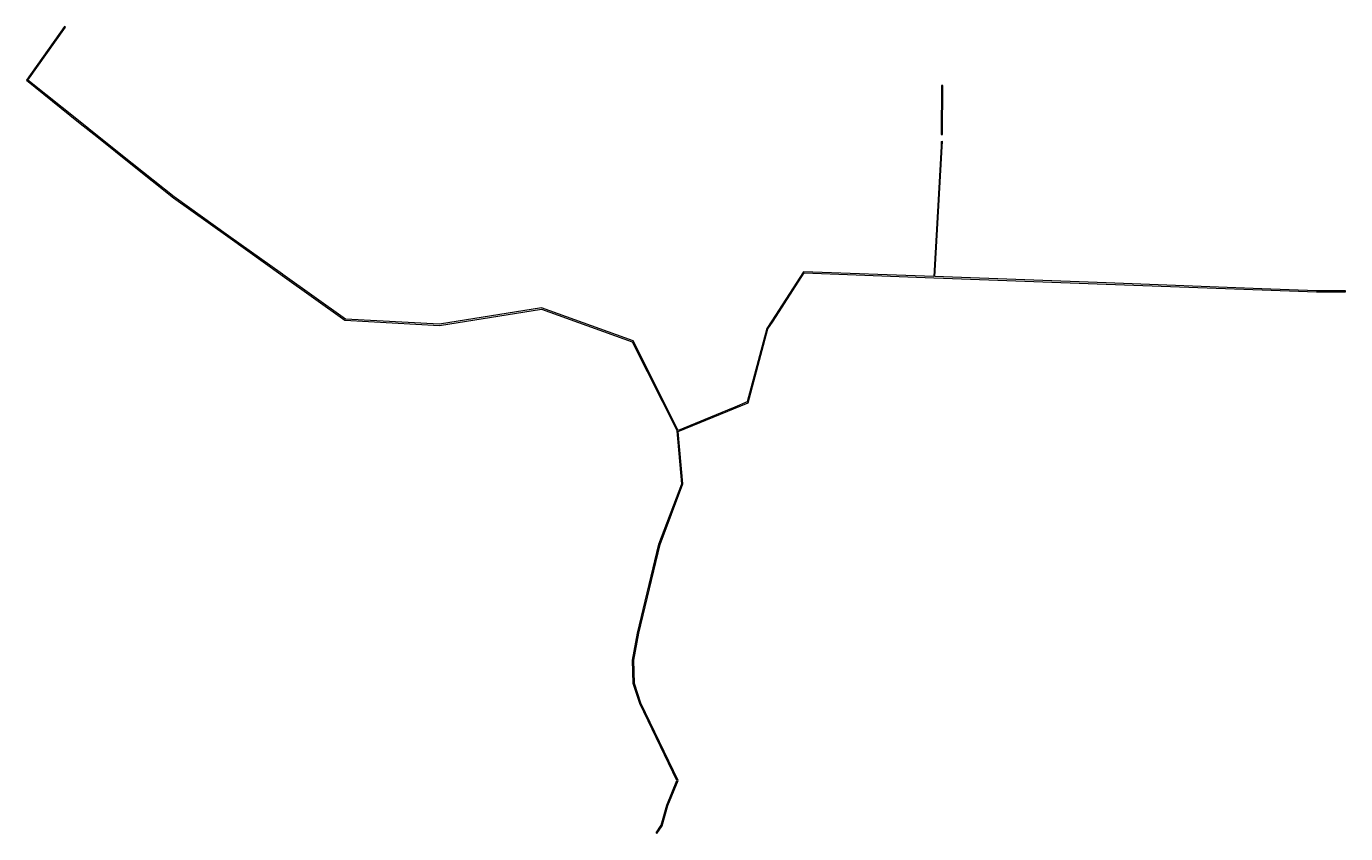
# Model space of a CAD drawing. Extents: x 531069 to 532056, y 1867464 to 1868068.
import ezdxf

# ---------------------------------------------------------------- set-up
doc = ezdxf.new("R2010")
doc.units = 0
doc.layers.add('Level 30', color=7, linetype='Continuous')

msp = doc.modelspace()

# ---------------------------------------------------------------- linework, layer by layer
at = {"layer": 'Level 30'}
for p, q in [((531097.6495, 1868067.6719), (531069.037, 1868027.355)), ((531097.6495, 1868067.6719), (531069.037, 1868027.355)), ((531070.1946, 1868027.5174), (531098.3427, 1868067.1799)), ((531070.1946, 1868027.5174), (531098.3427, 1868067.1799)), ((531098.3427, 1868067.1799), (531097.6495, 1868067.6719)), ((531098.3427, 1868067.1799), (531097.6495, 1868067.6719)), ((531069.037, 1868027.355), (531108.0795, 1867996.1191)), ((531069.037, 1868027.355), (531108.0795, 1867996.1191)), ((531109.2371, 1867996.2815), (531070.1946, 1868027.5174)), ((531109.2371, 1867996.2815), (531070.1946, 1868027.5174)), ((531753.715, 1868023.5095), (531753.4865, 1867986.7355)), ((531754.565, 1868023.5042), (531753.715, 1868023.5095)), ((531754.3376, 1867986.8981), (531754.565, 1868023.5042)), ((531108.0795, 1867996.1191), (531122.9906, 1867984.1895)), ((531108.0795, 1867996.1191), (531122.9906, 1867984.1895)), ((531123.5572, 1867984.8247), (531109.2371, 1867996.2815)), ((531123.5572, 1867984.8247), (531109.2371, 1867996.2815)), ((531753.4865, 1867986.7355), (531754.3376, 1867986.8981)), ((531122.9906, 1867984.1895), (531147.122, 1867964.8831)), ((531122.9906, 1867984.1895), (531147.122, 1867964.8831)), ((531148.2796, 1867965.0456), (531123.5572, 1867984.8247)), ((531148.2796, 1867965.0456), (531123.5572, 1867984.8247)), ((531753.4306, 1867977.7266), (531747.929, 1867880.4488)), ((531753.4306, 1867977.7266), (531747.929, 1867880.4488)), ((531748.7786, 1867880.4174), (531754.2804, 1867977.6999)), ((531753.4528, 1867981.3032), (531753.4306, 1867977.7266)), ((531753.4528, 1867981.3032), (531753.4306, 1867977.7266)), ((531753.4549, 1867981.6389), (531753.4528, 1867981.3032)), ((531753.4549, 1867981.6389), (531753.4528, 1867981.3032)), ((531753.4549, 1867981.6389), (531754.3059, 1867981.8016)), ((531754.2804, 1867977.6999), (531754.3038, 1867981.4602)), ((531754.3038, 1867981.4602), (531754.3059, 1867981.8016)), ((531147.122, 1867964.8831), (531179.0122, 1867939.3694)), ((531147.122, 1867964.8831), (531179.0122, 1867939.3694)), ((531179.5248, 1867940.0479), (531148.2796, 1867965.0456)), ((531179.5248, 1867940.0479), (531148.2796, 1867965.0456)), ((531179.0122, 1867939.3694), (531219.7274, 1867910.3474)), ((531179.0122, 1867939.3694), (531219.7274, 1867910.3474)), ((531220.2399, 1867911.0258), (531179.5248, 1867940.0479)), ((531220.2399, 1867911.0258), (531179.5248, 1867940.0479)), ((531219.7274, 1867910.3474), (531259.488, 1867882.0057)), ((531219.7274, 1867910.3474), (531259.488, 1867882.0057)), ((531260.6201, 1867882.2425), (531220.2399, 1867911.0258)), ((531260.6201, 1867882.2425), (531220.2399, 1867911.0258)), ((531259.488, 1867882.0057), (531260.4425, 1867881.3253)), ((531259.488, 1867882.0057), (531260.4425, 1867881.3253)), ((531260.4425, 1867881.3253), (531307.3954, 1867847.8569)), ((531260.4425, 1867881.3253), (531307.3954, 1867847.8569)), ((531260.9551, 1867882.0038), (531260.6201, 1867882.2425)), ((531260.9551, 1867882.0038), (531260.6201, 1867882.2425)), ((531307.6885, 1867848.6918), (531260.9551, 1867882.0038)), ((531307.6885, 1867848.6918), (531260.9551, 1867882.0038)), ((531623.778214, 1867841.267587), (531650.942314, 1867883.182383)), ((531650.4915, 1867884.0496), (531626.7085, 1867847.3519)), ((531650.4915, 1867884.0496), (531626.7085, 1867847.3519)), ((531627.6403, 1867847.2269), (531650.9423, 1867883.1824)), ((531747.929, 1867880.4488), (531650.4915, 1867884.0496)), ((531747.929, 1867880.4488), (531650.4915, 1867884.0496)), ((531650.9423, 1867883.1824), (531747.8976, 1867879.5993)), ((531650.942314, 1867883.182383), (531747.897606, 1867879.599344)), ((531747.8976, 1867879.5993), (531755.1632, 1867879.3308)), ((531755.1633, 1867880.1814), (531748.7786, 1867880.4174)), ((531755.1632, 1867879.3308), (531876.8315, 1867874.8345)), ((531876.8229, 1867875.6854), (531755.1633, 1867880.1814)), ((531993.4206, 1867871.3765), (531876.8229, 1867875.6854)), ((531876.8315, 1867874.8345), (531993.5555, 1867870.5209)), ((532034.1933, 1867869.8697), (531993.4206, 1867871.3765)), ((531993.5555, 1867870.5209), (532034.1786, 1867869.0197)), ((532034.1786, 1867869.0197), (532055.9954, 1867869.0691)), ((532055.9935, 1867869.9191), (532034.1933, 1867869.8697)), ((532055.9954, 1867869.0691), (532055.9935, 1867869.9191)), ((531378.0807, 1867844.7594), (531307.6885, 1867848.6918)), ((531378.0807, 1867844.7594), (531307.6885, 1867848.6918)), ((531454.4249, 1867857.0108), (531378.0807, 1867844.7594)), ((531454.4249, 1867857.0108), (531378.0807, 1867844.7594)), ((531378.1249, 1867843.9056), (531454.3427, 1867856.1367)), ((531378.1249, 1867843.9056), (531454.3427, 1867856.1367)), ((531454.3427, 1867856.1367), (531522.2967, 1867831.5925)), ((531454.3427, 1867856.1367), (531522.2967, 1867831.5925)), ((531522.9039, 1867832.277), (531454.4249, 1867857.0108)), ((531522.9039, 1867832.277), (531454.4249, 1867857.0108)), ((531307.3954, 1867847.8569), (531378.1249, 1867843.9056)), ((531307.3954, 1867847.8569), (531378.1249, 1867843.9056)), ((531622.9918, 1867841.617), (531608.3049, 1867786.6927)), ((531622.9918, 1867841.617), (531608.3049, 1867786.6927)), ((531609.017561, 1867786.067266), (531623.778214, 1867841.267587)), ((531609.0176, 1867786.0673), (531623.7782, 1867841.2676)), ((531626.7085, 1867847.3519), (531622.9918, 1867841.617)), ((531626.7085, 1867847.3519), (531622.9918, 1867841.617)), ((531623.7782, 1867841.2676), (531627.6403, 1867847.2269)), ((531522.2967, 1867831.5925), (531555.7868, 1867765.018)), ((531522.2967, 1867831.5925), (531555.7868, 1867765.018)), ((531556.5747, 1867765.3432), (531522.9039, 1867832.277)), ((531556.5747, 1867765.3432), (531522.9039, 1867832.277)), ((531593.5951, 1867780.6218), (531556.5747, 1867765.3432)), ((531593.5951, 1867780.6218), (531556.5747, 1867765.3432)), ((531556.6897, 1867764.4711), (531593.732, 1867779.7588)), ((531556.689725, 1867764.47112), (531609.017561, 1867786.067266)), ((531598.9566, 1867782.8346), (531593.5951, 1867780.6218)), ((531598.9566, 1867782.8346), (531593.5951, 1867780.6218)), ((531593.732, 1867779.7588), (531599.0693, 1867781.9615)), ((531608.3049, 1867786.6927), (531598.9566, 1867782.8346)), ((531608.3049, 1867786.6927), (531598.9566, 1867782.8346)), ((531599.0693, 1867781.9615), (531609.0176, 1867786.0673)), ((531559.360461, 1867725.507302), (531555.78679, 1867765.018015)), ((531555.7868, 1867765.018), (531559.3605, 1867725.5073)), ((531555.7868, 1867765.018), (531559.3605, 1867725.5073)), ((531560.2246, 1867725.3894), (531556.6897, 1867764.4711)), ((531560.224596, 1867725.38939), (531556.689725, 1867764.47112)), ((531542.261575, 1867680.2763), (531559.360461, 1867725.507302)), ((531559.3605, 1867725.5073), (531542.2616, 1867680.2763)), ((531559.3605, 1867725.5073), (531542.2616, 1867680.2763)), ((531543.0757, 1867680.0262), (531560.2246, 1867725.3894)), ((531543.075725, 1867680.026166), (531560.224596, 1867725.38939)), ((531526.3454, 1867613.72), (531542.261575, 1867680.2763)), ((531527.177194, 1867613.543647), (531543.075725, 1867680.026166)), ((531542.2616, 1867680.2763), (531535.0078, 1867649.9434)), ((531542.2616, 1867680.2763), (531535.0078, 1867649.9434)), ((531535.7911, 1867649.5641), (531543.0757, 1867680.0262)), ((531535.7911, 1867649.5641), (531535.7911, 1867649.5641)), ((531522.612902, 1867593.564606), (531526.3454, 1867613.72)), ((531523.464853, 1867593.497103), (531527.177194, 1867613.543647)), ((531523.054016, 1867575.905806), (531522.612902, 1867593.564606)), ((531523.900679, 1867576.050007), (531523.464853, 1867593.497103)), ((531527.87478, 1867560.98076), (531523.054016, 1867575.905806)), ((531528.665583, 1867561.297904), (531523.900679, 1867576.050007)), ((531555.7044, 1867503.426), (531527.87478, 1867560.98076)), ((531556.634493, 1867503.455076), (531528.665583, 1867561.297904)), ((531548.2085, 1867485.08), (531555.7044, 1867503.426)), ((531549.014188, 1867484.804598), (531556.634493, 1867503.455076)), ((531544.0086, 1867469.955), (531548.2085, 1867485.08)), ((531544.790803, 1867469.595021), (531549.014188, 1867484.804598)), ((531540.114746, 1867464.161648), (531544.0086, 1867469.955)), ((531540.114746, 1867464.161648), (531540.820207, 1867463.687491)), ((531540.820207, 1867463.687491), (531544.790803, 1867469.595021))]:
    msp.add_line(p, q, dxfattribs=at)

doc.saveas('drawing.dxf')
